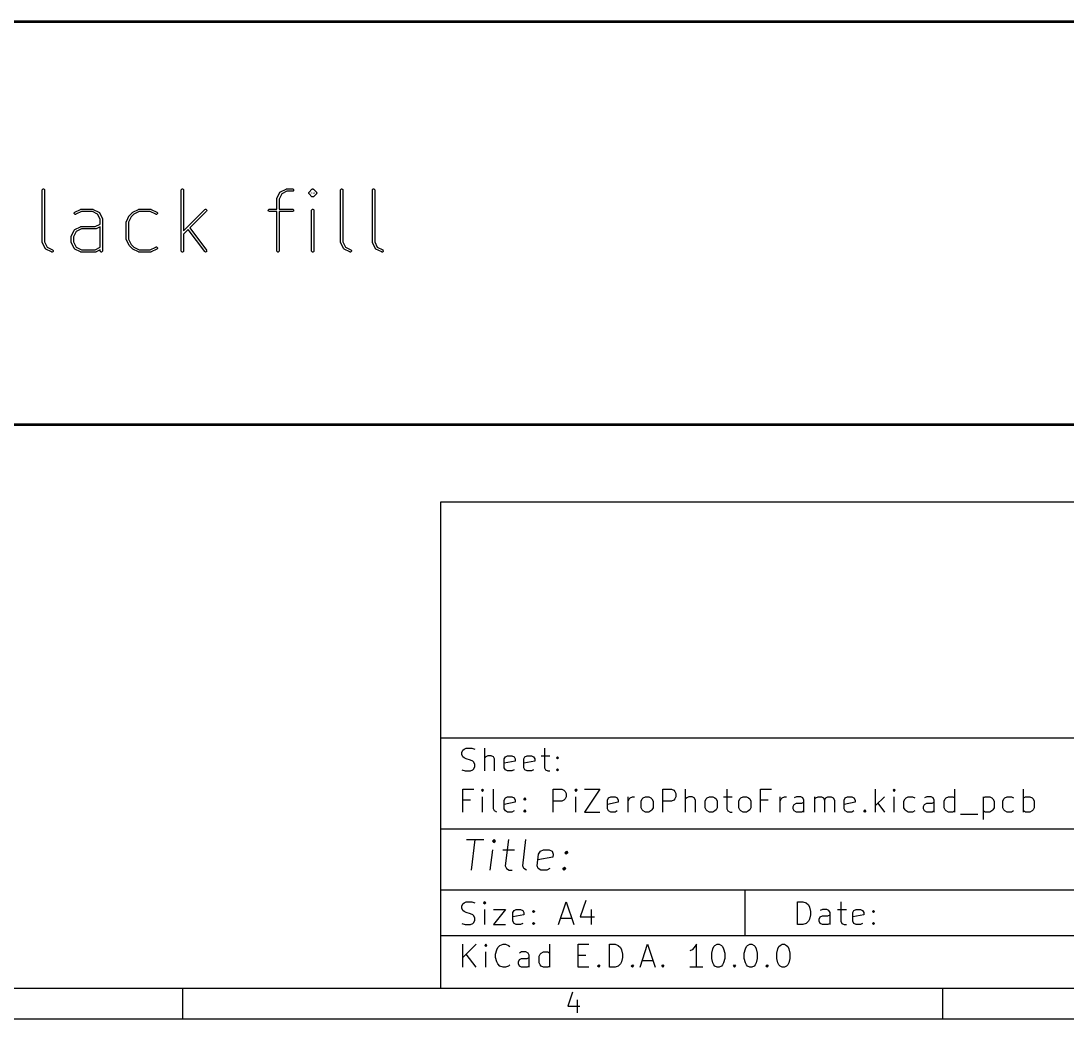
# Model space of a CAD drawing. Header units: inches. Extents: x 0.4 to 11.3, y -7.9 to -0.4.
# Drawn here: x 5.881 to 8.59, y -7.874 to -5.291 of the extents above; entities that cross this region are included whole.
import ezdxf

# ---------------------------------------------------------------- set-up
doc = ezdxf.new("R2010")
doc.units = ezdxf.units.IN
doc.header["$MEASUREMENT"] = 0
doc.layers.add('User.Drawings', color=9, linetype='CONTINUOUS', true_color=0xc2c2c2)

msp = doc.modelspace()

# ---------------------------------------------------------------- linework, layer by layer
at = {"layer": 'BLACK', "linetype": 'CONTINUOUS'}
for p, q in [((6.9686, -6.5357), (11.2206, -6.5357)), ((6.9686, -7.7956), (6.9686, -6.5357)), ((6.9686, -7.146), (11.2206, -7.146)), ((7.0231, -7.1842), (7.0259, -7.1786)), ((7.0259, -7.1786), (7.0287, -7.1758)), ((7.0287, -7.1758), (7.0343, -7.173)), ((7.0343, -7.173), (7.0484, -7.173)), ((7.0484, -7.173), (7.0568, -7.1758)), ((7.0821, -7.232), (7.0821, -7.173)), ((7.2368, -7.173), (7.2368, -7.2236)), ((7.0231, -7.1898), (7.0231, -7.1842)), ((7.0259, -7.1955), (7.0231, -7.1898)), ((7.0287, -7.1983), (7.0259, -7.1955)), ((7.0343, -7.2011), (7.0287, -7.1983)), ((7.0456, -7.2039), (7.0343, -7.2011)), ((7.0512, -7.2067), (7.0456, -7.2039)), ((7.085, -7.1955), (7.0821, -7.1983)), ((7.0906, -7.1927), (7.085, -7.1955)), ((7.099, -7.1927), (7.0906, -7.1927)), ((7.1046, -7.1955), (7.099, -7.1927)), ((7.1075, -7.2011), (7.1046, -7.1955)), ((7.1075, -7.232), (7.1075, -7.2011)), ((7.1328, -7.2011), (7.1356, -7.1955)), ((7.1328, -7.2236), (7.1328, -7.2011)), ((7.1356, -7.1955), (7.1412, -7.1927)), ((7.1412, -7.1927), (7.1525, -7.1927)), ((7.1525, -7.1927), (7.1581, -7.1955)), ((7.1581, -7.1955), (7.1609, -7.2011)), ((7.1609, -7.2011), (7.1609, -7.2067)), ((7.1834, -7.2011), (7.1862, -7.1955)), ((7.1834, -7.2236), (7.1834, -7.2011)), ((7.1862, -7.1955), (7.1918, -7.1927)), ((7.1918, -7.1927), (7.2031, -7.1927)), ((7.2031, -7.1927), (7.2087, -7.1955)), ((7.2087, -7.1955), (7.2115, -7.2011)), ((7.2115, -7.2011), (7.2115, -7.2067)), ((7.2284, -7.1927), (7.2509, -7.1927)), ((7.2678, -7.1983), (7.2706, -7.1955)), ((7.2706, -7.2011), (7.2678, -7.1983)), ((7.2706, -7.1955), (7.2734, -7.1983)), ((7.2706, -7.1955), (7.2706, -7.2011)), ((7.2734, -7.1983), (7.2706, -7.2011)), ((7.0231, -7.2292), (7.0315, -7.232)), ((7.0315, -7.232), (7.0456, -7.232)), ((7.0456, -7.232), (7.0512, -7.2292)), ((7.054, -7.2095), (7.0512, -7.2067)), ((7.0512, -7.2292), (7.054, -7.2264)), ((7.0568, -7.2151), (7.054, -7.2095)), ((7.054, -7.2264), (7.0568, -7.2208)), ((7.0568, -7.2208), (7.0568, -7.2151)), ((7.1609, -7.2067), (7.1328, -7.2123)), ((7.1356, -7.2292), (7.1328, -7.2236)), ((7.1412, -7.232), (7.1356, -7.2292)), ((7.1525, -7.232), (7.1412, -7.232)), ((7.1581, -7.2292), (7.1525, -7.232)), ((7.2115, -7.2067), (7.1834, -7.2123)), ((7.1862, -7.2292), (7.1834, -7.2236)), ((7.1918, -7.232), (7.1862, -7.2292)), ((7.2031, -7.232), (7.1918, -7.232)), ((7.2087, -7.2292), (7.2031, -7.232)), ((7.2368, -7.2236), (7.2396, -7.2292)), ((7.2396, -7.2292), (7.2453, -7.232)), ((7.2453, -7.232), (7.2509, -7.232)), ((7.2678, -7.2292), (7.2706, -7.2264)), ((7.2706, -7.232), (7.2678, -7.2292)), ((7.2706, -7.2264), (7.2734, -7.2292)), ((7.2706, -7.2264), (7.2706, -7.232)), ((7.2734, -7.2292), (7.2706, -7.232)), ((7.0259, -7.3383), (7.0259, -7.2793)), ((7.0259, -7.2793), (7.054, -7.2793)), ((7.0765, -7.2793), (7.0737, -7.2821)), ((7.0737, -7.2821), (7.0765, -7.2849)), ((7.0793, -7.2821), (7.0765, -7.2793)), ((7.0765, -7.2793), (7.0765, -7.2849)), ((7.0765, -7.2849), (7.0793, -7.2821)), ((7.1046, -7.3299), (7.1046, -7.2793)), ((7.2593, -7.3383), (7.2593, -7.2793)), ((7.2593, -7.2793), (7.2818, -7.2793)), ((7.2818, -7.2793), (7.2874, -7.2821)), ((7.2874, -7.2821), (7.2902, -7.2849)), ((7.2902, -7.2849), (7.2931, -7.2905)), ((7.3184, -7.2793), (7.3156, -7.2821)), ((7.3156, -7.2821), (7.3184, -7.2849)), ((7.3212, -7.2821), (7.3184, -7.2793)), ((7.3184, -7.2793), (7.3184, -7.2849)), ((7.3184, -7.2849), (7.3212, -7.2821)), ((7.3409, -7.2793), (7.3802, -7.2793)), ((7.3802, -7.2793), (7.3409, -7.3383)), ((7.5433, -7.3383), (7.5433, -7.2793)), ((7.5433, -7.2793), (7.5658, -7.2793)), ((7.5658, -7.2793), (7.5715, -7.2821)), ((7.5715, -7.2821), (7.5743, -7.2849)), ((7.5743, -7.2849), (7.5771, -7.2905)), ((7.6024, -7.3383), (7.6024, -7.2793)), ((7.7093, -7.2793), (7.7093, -7.3299)), ((7.7964, -7.3383), (7.7964, -7.2793)), ((7.7964, -7.2793), (7.8246, -7.2793)), ((8.0945, -7.3383), (8.0945, -7.2793)), ((8.1423, -7.2793), (8.1395, -7.2821)), ((8.1395, -7.2821), (8.1423, -7.2849)), ((8.1451, -7.2821), (8.1423, -7.2793)), ((8.1423, -7.2793), (8.1423, -7.2849)), ((8.1423, -7.2849), (8.1451, -7.2821)), ((8.2998, -7.3383), (8.2998, -7.2793)), ((8.477, -7.3383), (8.477, -7.2793)), ((7.0456, -7.3074), (7.0259, -7.3074)), ((7.0765, -7.3383), (7.0765, -7.2989)), ((7.1328, -7.3074), (7.1356, -7.3018)), ((7.1328, -7.3299), (7.1328, -7.3074)), ((7.1609, -7.313), (7.1328, -7.3186)), ((7.1356, -7.3018), (7.1412, -7.2989)), ((7.1412, -7.2989), (7.1525, -7.2989)), ((7.1525, -7.2989), (7.1581, -7.3018)), ((7.1581, -7.3018), (7.1609, -7.3074)), ((7.1609, -7.3074), (7.1609, -7.313)), ((7.1834, -7.3046), (7.1862, -7.3018)), ((7.1862, -7.3074), (7.1834, -7.3046)), ((7.1862, -7.3018), (7.189, -7.3046)), ((7.1862, -7.3018), (7.1862, -7.3074)), ((7.189, -7.3046), (7.1862, -7.3074)), ((7.2818, -7.3102), (7.2593, -7.3102)), ((7.2874, -7.3074), (7.2818, -7.3102)), ((7.2902, -7.3046), (7.2874, -7.3074)), ((7.2931, -7.2989), (7.2902, -7.3046)), ((7.2931, -7.2905), (7.2931, -7.2989)), ((7.3184, -7.3383), (7.3184, -7.2989)), ((7.3999, -7.3074), (7.4027, -7.3018)), ((7.3999, -7.3299), (7.3999, -7.3074)), ((7.428, -7.313), (7.3999, -7.3186)), ((7.4027, -7.3018), (7.4084, -7.2989)), ((7.4084, -7.2989), (7.4196, -7.2989)), ((7.4196, -7.2989), (7.4252, -7.3018)), ((7.4252, -7.3018), (7.428, -7.3074)), ((7.428, -7.3074), (7.428, -7.313)), ((7.4534, -7.3383), (7.4534, -7.2989)), ((7.4534, -7.3102), (7.4562, -7.3046)), ((7.4562, -7.3046), (7.459, -7.3018)), ((7.459, -7.3018), (7.4646, -7.2989)), ((7.4646, -7.2989), (7.4702, -7.2989)), ((7.4871, -7.3102), (7.4899, -7.3046)), ((7.4871, -7.3271), (7.4871, -7.3102)), ((7.4899, -7.3046), (7.4927, -7.3018)), ((7.4927, -7.3018), (7.4983, -7.2989)), ((7.4983, -7.2989), (7.5068, -7.2989)), ((7.5068, -7.2989), (7.5124, -7.3018)), ((7.5124, -7.3018), (7.5152, -7.3046)), ((7.5152, -7.3046), (7.518, -7.3102)), ((7.518, -7.3102), (7.518, -7.3271)), ((7.5658, -7.3102), (7.5433, -7.3102)), ((7.5715, -7.3074), (7.5658, -7.3102)), ((7.5743, -7.3046), (7.5715, -7.3074)), ((7.5771, -7.2989), (7.5743, -7.3046)), ((7.5771, -7.2905), (7.5771, -7.2989)), ((7.6052, -7.3018), (7.6024, -7.3046)), ((7.6108, -7.2989), (7.6052, -7.3018)), ((7.6193, -7.2989), (7.6108, -7.2989)), ((7.6249, -7.3018), (7.6193, -7.2989)), ((7.6277, -7.3074), (7.6249, -7.3018)), ((7.6277, -7.3383), (7.6277, -7.3074)), ((7.653, -7.3102), (7.6558, -7.3046)), ((7.653, -7.3271), (7.653, -7.3102)), ((7.6558, -7.3046), (7.6586, -7.3018)), ((7.6586, -7.3018), (7.6643, -7.2989)), ((7.6643, -7.2989), (7.6727, -7.2989)), ((7.6727, -7.2989), (7.6783, -7.3018)), ((7.6783, -7.3018), (7.6811, -7.3046)), ((7.6811, -7.3046), (7.6839, -7.3102)), ((7.6839, -7.3102), (7.6839, -7.3271)), ((7.7008, -7.2989), (7.7233, -7.2989)), ((7.7402, -7.3102), (7.743, -7.3046)), ((7.7402, -7.3271), (7.7402, -7.3102)), ((7.743, -7.3046), (7.7458, -7.3018)), ((7.7458, -7.3018), (7.7514, -7.2989)), ((7.7514, -7.2989), (7.7599, -7.2989)), ((7.7599, -7.2989), (7.7655, -7.3018)), ((7.7655, -7.3018), (7.7683, -7.3046)), ((7.7683, -7.3046), (7.7711, -7.3102)), ((7.7711, -7.3102), (7.7711, -7.3271)), ((7.8161, -7.3074), (7.7964, -7.3074)), ((7.8471, -7.3383), (7.8471, -7.2989)), ((7.8471, -7.3102), (7.8499, -7.3046)), ((7.8499, -7.3046), (7.8527, -7.3018)), ((7.8527, -7.3018), (7.8583, -7.2989)), ((7.8583, -7.2989), (7.8639, -7.2989)), ((7.8892, -7.2989), (7.8836, -7.3018)), ((7.9005, -7.2989), (7.8892, -7.2989)), ((7.9061, -7.3018), (7.9005, -7.2989)), ((7.9033, -7.3158), (7.9089, -7.313)), ((7.9089, -7.3074), (7.9061, -7.3018)), ((7.9089, -7.3383), (7.9089, -7.3074)), ((7.937, -7.3383), (7.937, -7.2989)), ((7.937, -7.3046), (7.9399, -7.3018)), ((7.9399, -7.3018), (7.9455, -7.2989)), ((7.9455, -7.2989), (7.9539, -7.2989)), ((7.9539, -7.2989), (7.9595, -7.3018)), ((7.9595, -7.3018), (7.9624, -7.3074)), ((7.9624, -7.3074), (7.9652, -7.3018)), ((7.9624, -7.3074), (7.9624, -7.3383)), ((7.9652, -7.3018), (7.9708, -7.2989)), ((7.9708, -7.2989), (7.9792, -7.2989)), ((7.9792, -7.2989), (7.9848, -7.3018)), ((7.9848, -7.3018), (7.9877, -7.3074)), ((7.9877, -7.3074), (7.9877, -7.3383)), ((8.013, -7.3074), (8.0158, -7.3018)), ((8.013, -7.3299), (8.013, -7.3074)), ((8.0411, -7.313), (8.013, -7.3186)), ((8.0158, -7.3018), (8.0214, -7.2989)), ((8.0214, -7.2989), (8.0327, -7.2989)), ((8.0327, -7.2989), (8.0383, -7.3018)), ((8.0383, -7.3018), (8.0411, -7.3074)), ((8.0411, -7.3074), (8.0411, -7.313)), ((8.117, -7.2989), (8.0945, -7.3214)), ((8.1423, -7.3383), (8.1423, -7.2989)), ((8.1676, -7.3102), (8.1705, -7.3046)), ((8.1676, -7.3271), (8.1676, -7.3102)), ((8.1705, -7.3046), (8.1733, -7.3018)), ((8.1733, -7.3018), (8.1789, -7.2989)), ((8.1789, -7.2989), (8.1901, -7.2989)), ((8.1901, -7.2989), (8.1958, -7.3018)), ((8.2267, -7.2989), (8.2211, -7.3018)), ((8.2379, -7.2989), (8.2267, -7.2989)), ((8.2436, -7.3018), (8.2379, -7.2989)), ((8.2408, -7.3158), (8.2464, -7.313)), ((8.2464, -7.3074), (8.2436, -7.3018)), ((8.2464, -7.3383), (8.2464, -7.3074)), ((8.2717, -7.3102), (8.2745, -7.3046)), ((8.2717, -7.3271), (8.2717, -7.3102)), ((8.2745, -7.3046), (8.2773, -7.3018)), ((8.2773, -7.3018), (8.2829, -7.2989)), ((8.2829, -7.2989), (8.2942, -7.2989)), ((8.2942, -7.2989), (8.2998, -7.3018)), ((8.3729, -7.2989), (8.3729, -7.358)), ((8.3729, -7.3018), (8.3785, -7.2989)), ((8.3785, -7.2989), (8.3898, -7.2989)), ((8.3898, -7.2989), (8.3954, -7.3018)), ((8.3954, -7.3018), (8.3982, -7.3046)), ((8.3982, -7.3046), (8.401, -7.3102)), ((8.401, -7.3102), (8.401, -7.3271)), ((8.4235, -7.3102), (8.4264, -7.3046)), ((8.4235, -7.3271), (8.4235, -7.3102)), ((8.4264, -7.3046), (8.4292, -7.3018)), ((8.4292, -7.3018), (8.4348, -7.2989)), ((8.4348, -7.2989), (8.446, -7.2989)), ((8.446, -7.2989), (8.4517, -7.3018)), ((8.477, -7.3018), (8.4826, -7.2989)), ((8.4826, -7.2989), (8.4938, -7.2989)), ((8.4938, -7.2989), (8.4995, -7.3018)), ((8.4995, -7.3018), (8.5023, -7.3046)), ((8.5023, -7.3046), (8.5051, -7.3102)), ((8.5051, -7.3102), (8.5051, -7.3271)), ((7.1075, -7.3355), (7.1046, -7.3299)), ((7.1131, -7.3383), (7.1075, -7.3355)), ((7.1356, -7.3355), (7.1328, -7.3299)), ((7.1412, -7.3383), (7.1356, -7.3355)), ((7.1525, -7.3383), (7.1412, -7.3383)), ((7.1581, -7.3355), (7.1525, -7.3383)), ((7.1834, -7.3355), (7.1862, -7.3327)), ((7.1862, -7.3383), (7.1834, -7.3355)), ((7.1862, -7.3327), (7.189, -7.3355)), ((7.1862, -7.3327), (7.1862, -7.3383)), ((7.189, -7.3355), (7.1862, -7.3383)), ((7.3409, -7.3383), (7.3802, -7.3383)), ((7.4027, -7.3355), (7.3999, -7.3299)), ((7.4084, -7.3383), (7.4027, -7.3355)), ((7.4196, -7.3383), (7.4084, -7.3383)), ((7.4252, -7.3355), (7.4196, -7.3383)), ((7.4899, -7.3327), (7.4871, -7.3271)), ((7.4927, -7.3355), (7.4899, -7.3327)), ((7.4983, -7.3383), (7.4927, -7.3355)), ((7.5068, -7.3383), (7.4983, -7.3383)), ((7.5124, -7.3355), (7.5068, -7.3383)), ((7.5152, -7.3327), (7.5124, -7.3355)), ((7.518, -7.3271), (7.5152, -7.3327)), ((7.6558, -7.3327), (7.653, -7.3271)), ((7.6586, -7.3355), (7.6558, -7.3327)), ((7.6643, -7.3383), (7.6586, -7.3355)), ((7.6727, -7.3383), (7.6643, -7.3383)), ((7.6783, -7.3355), (7.6727, -7.3383)), ((7.6811, -7.3327), (7.6783, -7.3355)), ((7.6839, -7.3271), (7.6811, -7.3327)), ((7.7093, -7.3299), (7.7121, -7.3355)), ((7.7121, -7.3355), (7.7177, -7.3383)), ((7.7177, -7.3383), (7.7233, -7.3383)), ((7.743, -7.3327), (7.7402, -7.3271)), ((7.7458, -7.3355), (7.743, -7.3327)), ((7.7514, -7.3383), (7.7458, -7.3355)), ((7.7599, -7.3383), (7.7514, -7.3383)), ((7.7655, -7.3355), (7.7599, -7.3383)), ((7.7683, -7.3327), (7.7655, -7.3355)), ((7.7711, -7.3271), (7.7683, -7.3327)), ((7.8808, -7.3243), (7.8836, -7.3186)), ((7.8808, -7.3299), (7.8808, -7.3243)), ((7.8836, -7.3355), (7.8808, -7.3299)), ((7.8836, -7.3186), (7.8892, -7.3158)), ((7.8892, -7.3383), (7.8836, -7.3355)), ((7.8892, -7.3158), (7.9033, -7.3158)), ((7.9033, -7.3383), (7.8892, -7.3383)), ((7.9089, -7.3355), (7.9033, -7.3383)), ((8.0158, -7.3355), (8.013, -7.3299)), ((8.0214, -7.3383), (8.0158, -7.3355)), ((8.0327, -7.3383), (8.0214, -7.3383)), ((8.0383, -7.3355), (8.0327, -7.3383)), ((8.0636, -7.3355), (8.0664, -7.3327)), ((8.0664, -7.3383), (8.0636, -7.3355)), ((8.0664, -7.3327), (8.0692, -7.3355)), ((8.0664, -7.3327), (8.0664, -7.3383)), ((8.0692, -7.3355), (8.0664, -7.3383)), ((8.1001, -7.3158), (8.117, -7.3383)), ((8.1705, -7.3327), (8.1676, -7.3271)), ((8.1733, -7.3355), (8.1705, -7.3327)), ((8.1789, -7.3383), (8.1733, -7.3355)), ((8.1901, -7.3383), (8.1789, -7.3383)), ((8.1958, -7.3355), (8.1901, -7.3383)), ((8.2183, -7.3243), (8.2211, -7.3186)), ((8.2183, -7.3299), (8.2183, -7.3243)), ((8.2211, -7.3355), (8.2183, -7.3299)), ((8.2211, -7.3186), (8.2267, -7.3158)), ((8.2267, -7.3383), (8.2211, -7.3355)), ((8.2267, -7.3158), (8.2408, -7.3158)), ((8.2408, -7.3383), (8.2267, -7.3383)), ((8.2464, -7.3355), (8.2408, -7.3383)), ((8.2745, -7.3327), (8.2717, -7.3271)), ((8.2773, -7.3355), (8.2745, -7.3327)), ((8.2829, -7.3383), (8.2773, -7.3355)), ((8.2942, -7.3383), (8.2829, -7.3383)), ((8.2998, -7.3355), (8.2942, -7.3383)), ((8.3785, -7.3383), (8.3729, -7.3355)), ((8.3898, -7.3383), (8.3785, -7.3383)), ((8.3954, -7.3355), (8.3898, -7.3383)), ((8.3982, -7.3327), (8.3954, -7.3355)), ((8.401, -7.3271), (8.3982, -7.3327)), ((8.4264, -7.3327), (8.4235, -7.3271)), ((8.4292, -7.3355), (8.4264, -7.3327)), ((8.4348, -7.3383), (8.4292, -7.3355)), ((8.446, -7.3383), (8.4348, -7.3383)), ((8.4517, -7.3355), (8.446, -7.3383)), ((8.4826, -7.3383), (8.477, -7.3355)), ((8.4938, -7.3383), (8.4826, -7.3383)), ((8.4995, -7.3355), (8.4938, -7.3383)), ((8.5023, -7.3327), (8.4995, -7.3355)), ((8.5051, -7.3271), (8.5023, -7.3327)), ((8.3139, -7.3439), (8.3589, -7.3439)), ((6.9686, -7.3822), (11.2206, -7.3822)), ((7.0352, -7.4099), (7.0802, -7.4099)), ((7.0478, -7.4886), (7.0577, -7.4099)), ((7.1064, -7.4099), (7.1022, -7.4137)), ((7.1022, -7.4137), (7.1055, -7.4174)), ((7.1064, -7.4099), (7.1055, -7.4174)), ((7.1055, -7.4174), (7.1097, -7.4137)), ((7.1097, -7.4137), (7.1064, -7.4099)), ((7.1439, -7.4099), (7.1355, -7.4774)), ((7.1805, -7.4774), (7.1889, -7.4099)), ((7.0966, -7.4886), (7.1032, -7.4362)), ((7.1294, -7.4362), (7.1594, -7.4362)), ((7.218, -7.4774), (7.2217, -7.4474)), ((7.2217, -7.4474), (7.2264, -7.4399)), ((7.2264, -7.4399), (7.2344, -7.4362)), ((7.2344, -7.4362), (7.2494, -7.4362)), ((7.2494, -7.4362), (7.2564, -7.4399)), ((7.2564, -7.4399), (7.2592, -7.4474)), ((7.2592, -7.4474), (7.2583, -7.4549)), ((7.2897, -7.4437), (7.2939, -7.4399)), ((7.293, -7.4474), (7.2897, -7.4437)), ((7.2939, -7.4399), (7.293, -7.4474)), ((7.2972, -7.4437), (7.293, -7.4474)), ((7.2939, -7.4399), (7.2972, -7.4437)), ((7.2583, -7.4549), (7.2199, -7.4624)), ((7.1355, -7.4774), (7.1383, -7.4849)), ((7.1383, -7.4849), (7.1453, -7.4886)), ((7.1453, -7.4886), (7.1528, -7.4886)), ((7.1833, -7.4849), (7.1805, -7.4774)), ((7.1903, -7.4886), (7.1833, -7.4849)), ((7.2208, -7.4849), (7.218, -7.4774)), ((7.2278, -7.4886), (7.2208, -7.4849)), ((7.2428, -7.4886), (7.2278, -7.4886)), ((7.2508, -7.4849), (7.2428, -7.4886)), ((7.2845, -7.4849), (7.2888, -7.4811)), ((7.2878, -7.4886), (7.2845, -7.4849)), ((7.2888, -7.4811), (7.2878, -7.4886)), ((7.292, -7.4849), (7.2878, -7.4886)), ((7.2888, -7.4811), (7.292, -7.4849)), ((6.9686, -7.5397), (11.2206, -7.5397)), ((7.756, -7.5397), (7.756, -7.6578)), ((7.0231, -7.5819), (7.0259, -7.5762)), ((7.0231, -7.5875), (7.0231, -7.5819)), ((7.0259, -7.5762), (7.0287, -7.5734)), ((7.0287, -7.5734), (7.0343, -7.5706)), ((7.0343, -7.5706), (7.0484, -7.5706)), ((7.0484, -7.5706), (7.0568, -7.5734)), ((7.0821, -7.5706), (7.0793, -7.5734)), ((7.0793, -7.5734), (7.0821, -7.5762)), ((7.085, -7.5734), (7.0821, -7.5706)), ((7.0821, -7.5706), (7.0821, -7.5762)), ((7.0821, -7.5762), (7.085, -7.5734)), ((7.2734, -7.6297), (7.2931, -7.5706)), ((7.2931, -7.5706), (7.3127, -7.6297)), ((7.3437, -7.5678), (7.3296, -7.61)), ((7.892, -7.6297), (7.892, -7.5706)), ((7.892, -7.5706), (7.9061, -7.5706)), ((7.9061, -7.5706), (7.9145, -7.5734)), ((7.9145, -7.5734), (7.9202, -7.579)), ((7.9202, -7.579), (7.923, -7.5847)), ((7.923, -7.5847), (7.9258, -7.5959)), ((8.0045, -7.5706), (8.0045, -7.6212)), ((7.0259, -7.5931), (7.0231, -7.5875)), ((7.0287, -7.5959), (7.0259, -7.5931)), ((7.0343, -7.5987), (7.0287, -7.5959)), ((7.0456, -7.6015), (7.0343, -7.5987)), ((7.0512, -7.6043), (7.0456, -7.6015)), ((7.054, -7.6072), (7.0512, -7.6043)), ((7.0568, -7.6128), (7.054, -7.6072)), ((7.0821, -7.6297), (7.0821, -7.5903)), ((7.1046, -7.5903), (7.1356, -7.5903)), ((7.1356, -7.5903), (7.1046, -7.6297)), ((7.1553, -7.5987), (7.1581, -7.5931)), ((7.1553, -7.6212), (7.1553, -7.5987)), ((7.1834, -7.6043), (7.1553, -7.61)), ((7.1581, -7.5931), (7.1637, -7.5903)), ((7.1637, -7.5903), (7.175, -7.5903)), ((7.175, -7.5903), (7.1806, -7.5931)), ((7.1806, -7.5931), (7.1834, -7.5987)), ((7.1834, -7.5987), (7.1834, -7.6043)), ((7.2059, -7.5959), (7.2087, -7.5931)), ((7.2087, -7.5987), (7.2059, -7.5959)), ((7.2087, -7.5931), (7.2115, -7.5959)), ((7.2087, -7.5931), (7.2087, -7.5987)), ((7.2115, -7.5959), (7.2087, -7.5987)), ((7.3296, -7.61), (7.3662, -7.61)), ((7.3577, -7.5903), (7.3577, -7.6297)), ((7.9258, -7.6043), (7.923, -7.6156)), ((7.9258, -7.5959), (7.9258, -7.6043)), ((7.9483, -7.6156), (7.9511, -7.61)), ((7.9567, -7.5903), (7.9511, -7.5931)), ((7.9511, -7.61), (7.9567, -7.6072)), ((7.968, -7.5903), (7.9567, -7.5903)), ((7.9567, -7.6072), (7.9708, -7.6072)), ((7.9736, -7.5931), (7.968, -7.5903)), ((7.9708, -7.6072), (7.9764, -7.6043)), ((7.9764, -7.5987), (7.9736, -7.5931)), ((7.9764, -7.6297), (7.9764, -7.5987)), ((7.9961, -7.5903), (8.0186, -7.5903)), ((8.0355, -7.5987), (8.0383, -7.5931)), ((8.0355, -7.6212), (8.0355, -7.5987)), ((8.0636, -7.6043), (8.0355, -7.61)), ((8.0383, -7.5931), (8.0439, -7.5903)), ((8.0439, -7.5903), (8.0552, -7.5903)), ((8.0552, -7.5903), (8.0608, -7.5931)), ((8.0608, -7.5931), (8.0636, -7.5987)), ((8.0636, -7.5987), (8.0636, -7.6043)), ((8.0861, -7.5959), (8.0889, -7.5931)), ((8.0889, -7.5987), (8.0861, -7.5959)), ((8.0889, -7.5931), (8.0917, -7.5959)), ((8.0889, -7.5931), (8.0889, -7.5987)), ((8.0917, -7.5959), (8.0889, -7.5987)), ((7.0231, -7.6268), (7.0315, -7.6297)), ((7.0315, -7.6297), (7.0456, -7.6297)), ((7.0456, -7.6297), (7.0512, -7.6268)), ((7.0512, -7.6268), (7.054, -7.624)), ((7.054, -7.624), (7.0568, -7.6184)), ((7.0568, -7.6184), (7.0568, -7.6128)), ((7.1046, -7.6297), (7.1356, -7.6297)), ((7.1581, -7.6268), (7.1553, -7.6212)), ((7.1637, -7.6297), (7.1581, -7.6268)), ((7.175, -7.6297), (7.1637, -7.6297)), ((7.1806, -7.6268), (7.175, -7.6297)), ((7.2059, -7.6268), (7.2087, -7.624)), ((7.2087, -7.6297), (7.2059, -7.6268)), ((7.2087, -7.624), (7.2115, -7.6268)), ((7.2087, -7.624), (7.2087, -7.6297)), ((7.2115, -7.6268), (7.2087, -7.6297)), ((7.279, -7.6128), (7.3071, -7.6128)), ((7.9061, -7.6297), (7.892, -7.6297)), ((7.9145, -7.6268), (7.9061, -7.6297)), ((7.9202, -7.6212), (7.9145, -7.6268)), ((7.923, -7.6156), (7.9202, -7.6212)), ((7.9483, -7.6212), (7.9483, -7.6156)), ((7.9511, -7.6268), (7.9483, -7.6212)), ((7.9567, -7.6297), (7.9511, -7.6268)), ((7.9708, -7.6297), (7.9567, -7.6297)), ((7.9764, -7.6268), (7.9708, -7.6297)), ((8.0045, -7.6212), (8.0073, -7.6268)), ((8.0073, -7.6268), (8.013, -7.6297)), ((8.013, -7.6297), (8.0186, -7.6297)), ((8.0383, -7.6268), (8.0355, -7.6212)), ((8.0439, -7.6297), (8.0383, -7.6268)), ((8.0552, -7.6297), (8.0439, -7.6297)), ((8.0608, -7.6268), (8.0552, -7.6297)), ((8.0861, -7.6268), (8.0889, -7.624)), ((8.0889, -7.6297), (8.0861, -7.6268)), ((8.0889, -7.624), (8.0917, -7.6268)), ((8.0889, -7.624), (8.0889, -7.6297)), ((8.0917, -7.6268), (8.0889, -7.6297)), ((6.9686, -7.6578), (11.2206, -7.6578)), ((7.0259, -7.7399), (7.0259, -7.6808)), ((7.0597, -7.6808), (7.0259, -7.7146)), ((7.085, -7.6808), (7.0821, -7.6837)), ((7.0821, -7.6837), (7.085, -7.6865)), ((7.0878, -7.6837), (7.085, -7.6808)), ((7.085, -7.6808), (7.085, -7.6865)), ((7.085, -7.6865), (7.0878, -7.6837)), ((7.1131, -7.6949), (7.1159, -7.6893)), ((7.1159, -7.6893), (7.1215, -7.6837)), ((7.1215, -7.6837), (7.13, -7.6808)), ((7.13, -7.6808), (7.1356, -7.6808)), ((7.1356, -7.6808), (7.144, -7.6837)), ((7.144, -7.6837), (7.1468, -7.6865)), ((7.2509, -7.7399), (7.2509, -7.6808)), ((7.324, -7.7399), (7.324, -7.6808)), ((7.324, -7.6808), (7.3521, -7.6808)), ((7.4055, -7.7399), (7.4055, -7.6808)), ((7.4055, -7.6808), (7.4196, -7.6808)), ((7.4196, -7.6808), (7.428, -7.6837)), ((7.428, -7.6837), (7.4337, -7.6893)), ((7.4337, -7.6893), (7.4365, -7.6949)), ((7.4843, -7.7399), (7.504, -7.6808)), ((7.504, -7.6808), (7.5237, -7.7399)), ((7.6249, -7.6893), (7.6193, -7.6949)), ((7.6305, -7.6808), (7.6249, -7.6893)), ((7.6305, -7.7399), (7.6305, -7.6808)), ((7.6699, -7.7033), (7.6727, -7.6921)), ((7.6727, -7.6921), (7.6755, -7.6865)), ((7.6755, -7.6865), (7.6783, -7.6837)), ((7.6783, -7.6837), (7.6839, -7.6808)), ((7.6839, -7.6808), (7.6896, -7.6808)), ((7.6896, -7.6808), (7.6952, -7.6837)), ((7.6952, -7.6837), (7.698, -7.6865)), ((7.698, -7.6865), (7.7008, -7.6921)), ((7.7008, -7.6921), (7.7036, -7.7033)), ((7.7543, -7.7033), (7.7571, -7.6921)), ((7.7571, -7.6921), (7.7599, -7.6865)), ((7.7599, -7.6865), (7.7627, -7.6837)), ((7.7627, -7.6837), (7.7683, -7.6808)), ((7.7683, -7.6808), (7.7739, -7.6808)), ((7.7739, -7.6808), (7.7796, -7.6837)), ((7.7796, -7.6837), (7.7824, -7.6865)), ((7.7824, -7.6865), (7.7852, -7.6921)), ((7.7852, -7.6921), (7.788, -7.7033)), ((7.8386, -7.7033), (7.8414, -7.6921)), ((7.8414, -7.6921), (7.8442, -7.6865)), ((7.8442, -7.6865), (7.8471, -7.6837)), ((7.8471, -7.6837), (7.8527, -7.6808)), ((7.8527, -7.6808), (7.8583, -7.6808)), ((7.8583, -7.6808), (7.8639, -7.6837)), ((7.8639, -7.6837), (7.8667, -7.6865)), ((7.8667, -7.6865), (7.8696, -7.6921)), ((7.8696, -7.6921), (7.8724, -7.7033)), ((7.0597, -7.7399), (7.0343, -7.7061)), ((7.085, -7.7399), (7.085, -7.7005)), ((7.1103, -7.7061), (7.1131, -7.6949)), ((7.1103, -7.7146), (7.1103, -7.7061)), ((7.1131, -7.7258), (7.1103, -7.7146)), ((7.1693, -7.7258), (7.1721, -7.7202)), ((7.1778, -7.7005), (7.1721, -7.7033)), ((7.1721, -7.7202), (7.1778, -7.7174)), ((7.189, -7.7005), (7.1778, -7.7005)), ((7.1778, -7.7174), (7.1918, -7.7174)), ((7.1946, -7.7033), (7.189, -7.7005)), ((7.1918, -7.7174), (7.1974, -7.7146)), ((7.1974, -7.709), (7.1946, -7.7033)), ((7.1974, -7.7399), (7.1974, -7.709)), ((7.2228, -7.7118), (7.2256, -7.7061)), ((7.2228, -7.7286), (7.2228, -7.7118)), ((7.2256, -7.7061), (7.2284, -7.7033)), ((7.2284, -7.7033), (7.234, -7.7005)), ((7.234, -7.7005), (7.2453, -7.7005)), ((7.2453, -7.7005), (7.2509, -7.7033)), ((7.324, -7.709), (7.3437, -7.709)), ((7.4365, -7.6949), (7.4393, -7.7061)), ((7.4393, -7.7146), (7.4365, -7.7258)), ((7.4393, -7.7061), (7.4393, -7.7146)), ((7.6193, -7.6949), (7.6136, -7.6977)), ((7.6699, -7.7174), (7.6699, -7.7033)), ((7.6727, -7.7286), (7.6699, -7.7174)), ((7.7036, -7.7174), (7.7008, -7.7286)), ((7.7036, -7.7033), (7.7036, -7.7174)), ((7.7543, -7.7174), (7.7543, -7.7033)), ((7.7571, -7.7286), (7.7543, -7.7174)), ((7.788, -7.7174), (7.7852, -7.7286)), ((7.788, -7.7033), (7.788, -7.7174)), ((7.8386, -7.7174), (7.8386, -7.7033)), ((7.8414, -7.7286), (7.8386, -7.7174)), ((7.8724, -7.7174), (7.8696, -7.7286)), ((7.8724, -7.7033), (7.8724, -7.7174)), ((7.1159, -7.7315), (7.1131, -7.7258)), ((7.1215, -7.7371), (7.1159, -7.7315)), ((7.13, -7.7399), (7.1215, -7.7371)), ((7.1356, -7.7399), (7.13, -7.7399)), ((7.144, -7.7371), (7.1356, -7.7399)), ((7.1468, -7.7343), (7.144, -7.7371)), ((7.1693, -7.7315), (7.1693, -7.7258)), ((7.1721, -7.7371), (7.1693, -7.7315)), ((7.1778, -7.7399), (7.1721, -7.7371)), ((7.1918, -7.7399), (7.1778, -7.7399)), ((7.1974, -7.7371), (7.1918, -7.7399)), ((7.2256, -7.7343), (7.2228, -7.7286)), ((7.2284, -7.7371), (7.2256, -7.7343)), ((7.234, -7.7399), (7.2284, -7.7371)), ((7.2453, -7.7399), (7.234, -7.7399)), ((7.2509, -7.7371), (7.2453, -7.7399)), ((7.3521, -7.7399), (7.324, -7.7399)), ((7.3746, -7.7371), (7.3774, -7.7343)), ((7.3774, -7.7399), (7.3746, -7.7371)), ((7.3774, -7.7343), (7.3802, -7.7371)), ((7.3774, -7.7343), (7.3774, -7.7399)), ((7.3802, -7.7371), (7.3774, -7.7399)), ((7.4196, -7.7399), (7.4055, -7.7399)), ((7.428, -7.7371), (7.4196, -7.7399)), ((7.4337, -7.7315), (7.428, -7.7371)), ((7.4365, -7.7258), (7.4337, -7.7315)), ((7.4618, -7.7371), (7.4646, -7.7343)), ((7.4646, -7.7399), (7.4618, -7.7371)), ((7.4646, -7.7343), (7.4674, -7.7371)), ((7.4646, -7.7343), (7.4646, -7.7399)), ((7.4674, -7.7371), (7.4646, -7.7399)), ((7.4899, -7.723), (7.518, -7.723)), ((7.5405, -7.7371), (7.5433, -7.7343)), ((7.5433, -7.7399), (7.5405, -7.7371)), ((7.5433, -7.7343), (7.5462, -7.7371)), ((7.5433, -7.7343), (7.5433, -7.7399)), ((7.5462, -7.7371), (7.5433, -7.7399)), ((7.6474, -7.7399), (7.6136, -7.7399)), ((7.6755, -7.7343), (7.6727, -7.7286)), ((7.6783, -7.7371), (7.6755, -7.7343)), ((7.6839, -7.7399), (7.6783, -7.7371)), ((7.6896, -7.7399), (7.6839, -7.7399)), ((7.6952, -7.7371), (7.6896, -7.7399)), ((7.698, -7.7343), (7.6952, -7.7371)), ((7.7008, -7.7286), (7.698, -7.7343)), ((7.7261, -7.7371), (7.7289, -7.7343)), ((7.7289, -7.7399), (7.7261, -7.7371)), ((7.7289, -7.7343), (7.7318, -7.7371)), ((7.7289, -7.7343), (7.7289, -7.7399)), ((7.7318, -7.7371), (7.7289, -7.7399)), ((7.7599, -7.7343), (7.7571, -7.7286)), ((7.7627, -7.7371), (7.7599, -7.7343)), ((7.7683, -7.7399), (7.7627, -7.7371)), ((7.7739, -7.7399), (7.7683, -7.7399)), ((7.7796, -7.7371), (7.7739, -7.7399)), ((7.7824, -7.7343), (7.7796, -7.7371)), ((7.7852, -7.7286), (7.7824, -7.7343)), ((7.8105, -7.7371), (7.8133, -7.7343)), ((7.8133, -7.7399), (7.8105, -7.7371)), ((7.8133, -7.7343), (7.8161, -7.7371)), ((7.8133, -7.7343), (7.8133, -7.7399)), ((7.8161, -7.7371), (7.8133, -7.7399)), ((7.8442, -7.7343), (7.8414, -7.7286)), ((7.8471, -7.7371), (7.8442, -7.7343)), ((7.8527, -7.7399), (7.8471, -7.7371)), ((7.8583, -7.7399), (7.8527, -7.7399)), ((7.8639, -7.7371), (7.8583, -7.7399)), ((7.8667, -7.7343), (7.8639, -7.7371)), ((7.8696, -7.7286), (7.8667, -7.7343)), ((11.2206, -7.7956), (0.4724, -7.7956)), ((6.2992, -7.7956), (6.2992, -7.8743)), ((11.2206, -7.7956), (6.9686, -7.7956)), ((8.2677, -7.7956), (8.2677, -7.8743)), ((7.3093, -7.8047), (7.2971, -7.8412)), ((7.3215, -7.8242), (7.3215, -7.8583)), ((7.2971, -7.8412), (7.3288, -7.8412)), ((11.2993, -7.8743), (0.3937, -7.8743))]:
    msp.add_line(p, q, dxfattribs=at)
at = {"layer": 'User.Drawings', "linetype": 'CONTINUOUS'}
for p, q in [((2.9516, -5.2906), (10.8511, -5.2906)), ((10.8774, -5.2945), (2.9516, -5.2945)), ((5.9364, -5.7285), (5.9365, -5.7279)), ((5.9364, -5.8634), (5.9364, -5.7285)), ((5.9365, -5.7279), (5.9369, -5.7268)), ((5.9369, -5.7268), (5.9378, -5.726)), ((5.9378, -5.726), (5.9388, -5.7256)), ((5.9388, -5.7256), (5.94, -5.7256)), ((5.94, -5.7256), (5.941, -5.726)), ((5.941, -5.726), (5.9418, -5.7268)), ((5.9418, -5.7268), (5.9423, -5.7279)), ((5.9423, -5.7279), (5.9423, -5.7285)), ((5.9423, -5.7285), (5.9423, -5.8627)), ((6.2964, -5.7285), (6.2965, -5.7279)), ((6.2964, -5.8859), (6.2964, -5.7285)), ((6.2965, -5.7279), (6.2969, -5.7268)), ((6.2969, -5.7268), (6.2977, -5.726)), ((6.2977, -5.726), (6.2988, -5.7256)), ((6.2988, -5.7256), (6.2999, -5.7256)), ((6.2999, -5.7256), (6.301, -5.726)), ((6.301, -5.726), (6.3018, -5.7268)), ((6.3018, -5.7268), (6.3022, -5.7279)), ((6.3022, -5.7279), (6.3023, -5.7285)), ((6.3023, -5.7285), (6.3023, -5.8338)), ((6.5442, -5.7496), (6.5517, -5.7346)), ((6.5565, -5.7382), (6.5498, -5.7516)), ((6.5517, -5.7346), (6.5517, -5.7345)), ((6.5517, -5.7345), (6.5518, -5.7345)), ((6.5518, -5.7344), (6.552, -5.7341)), ((6.5518, -5.7345), (6.5518, -5.7344)), ((6.552, -5.7341), (6.5523, -5.7339)), ((6.5523, -5.7339), (6.5525, -5.7336)), ((6.5525, -5.7336), (6.5528, -5.7334)), ((6.5528, -5.7334), (6.5529, -5.7334)), ((6.5529, -5.7334), (6.553, -5.7333)), ((6.5529, -5.7334), (6.5529, -5.7334)), ((6.553, -5.7333), (6.568, -5.7258)), ((6.57, -5.7314), (6.5565, -5.7382)), ((6.568, -5.7258), (6.5685, -5.7256)), ((6.5685, -5.7256), (6.5686, -5.7256)), ((6.5686, -5.7256), (6.5687, -5.7256)), ((6.5687, -5.7256), (6.5693, -5.7255)), ((6.5693, -5.7255), (6.5843, -5.7255)), ((6.5843, -5.7314), (6.57, -5.7314)), ((6.5843, -5.7255), (6.5849, -5.7256)), ((6.5849, -5.7313), (6.5843, -5.7314)), ((6.5849, -5.7256), (6.586, -5.726)), ((6.586, -5.7309), (6.5849, -5.7313)), ((6.586, -5.726), (6.5868, -5.7268)), ((6.5868, -5.7301), (6.586, -5.7309)), ((6.5868, -5.7268), (6.5872, -5.7279)), ((6.5872, -5.729), (6.5868, -5.7301)), ((6.5872, -5.7279), (6.5872, -5.729)), ((6.6264, -5.7354), (6.6269, -5.7343)), ((6.6264, -5.7365), (6.6264, -5.7354)), ((6.6269, -5.7376), (6.6264, -5.7365)), ((6.6269, -5.7343), (6.6272, -5.7339)), ((6.6272, -5.738), (6.6269, -5.7376)), ((6.6272, -5.7339), (6.6347, -5.7264)), ((6.6347, -5.7455), (6.6272, -5.738)), ((6.6339, -5.7356), (6.6335, -5.736)), ((6.6335, -5.736), (6.6339, -5.7363)), ((6.6339, -5.7363), (6.6339, -5.7356)), ((6.6347, -5.7264), (6.6352, -5.726)), ((6.6352, -5.726), (6.6361, -5.7256)), ((6.6361, -5.7256), (6.6362, -5.7256)), ((6.6362, -5.7256), (6.6374, -5.7256)), ((6.6374, -5.7256), (6.6374, -5.7256)), ((6.6374, -5.7256), (6.6382, -5.7259)), ((6.6382, -5.7259), (6.6384, -5.726)), ((6.6384, -5.726), (6.6389, -5.7264)), ((6.6389, -5.7264), (6.6464, -5.7339)), ((6.6464, -5.738), (6.6389, -5.7455)), ((6.6401, -5.736), (6.6398, -5.7356)), ((6.6398, -5.7356), (6.6398, -5.7363)), ((6.6398, -5.7363), (6.6401, -5.736)), ((6.6464, -5.7339), (6.6468, -5.7343)), ((6.6468, -5.7376), (6.6464, -5.738)), ((6.6468, -5.7343), (6.6468, -5.7345)), ((6.6468, -5.7345), (6.6472, -5.7354)), ((6.6472, -5.7365), (6.6468, -5.7376)), ((6.6472, -5.7354), (6.6472, -5.7365)), ((6.7088, -5.7285), (6.7089, -5.7279)), ((6.7088, -5.8634), (6.7088, -5.7285)), ((6.7089, -5.7279), (6.7093, -5.7268)), ((6.7093, -5.7268), (6.7102, -5.726)), ((6.7102, -5.726), (6.7112, -5.7256)), ((6.7112, -5.7256), (6.7124, -5.7256)), ((6.7124, -5.7256), (6.7134, -5.726)), ((6.7134, -5.726), (6.7143, -5.7268)), ((6.7143, -5.7268), (6.7147, -5.7279)), ((6.7147, -5.7279), (6.7147, -5.7285)), ((6.7147, -5.7285), (6.7147, -5.8627)), ((6.7913, -5.7285), (6.7914, -5.7279)), ((6.7913, -5.8634), (6.7913, -5.7285)), ((6.7914, -5.7279), (6.7918, -5.7268)), ((6.7918, -5.7268), (6.7926, -5.726)), ((6.7926, -5.726), (6.7937, -5.7256)), ((6.7937, -5.7256), (6.7949, -5.7256)), ((6.7949, -5.7256), (6.7959, -5.726)), ((6.7959, -5.726), (6.7967, -5.7268)), ((6.7967, -5.7268), (6.7972, -5.7279)), ((6.7972, -5.7279), (6.7972, -5.7285)), ((6.7972, -5.7285), (6.7972, -5.8627)), ((6.5439, -5.7504), (6.544, -5.7503)), ((6.5439, -5.7509), (6.5439, -5.7504)), ((6.5439, -5.778), (6.5439, -5.7509)), ((6.544, -5.7502), (6.5442, -5.7496)), ((6.544, -5.7503), (6.544, -5.7502)), ((6.5498, -5.7516), (6.5498, -5.778)), ((6.6352, -5.7459), (6.6347, -5.7455)), ((6.6358, -5.7462), (6.6352, -5.7459)), ((6.6362, -5.7463), (6.6358, -5.7462)), ((6.6374, -5.7463), (6.6362, -5.7463)), ((6.6362, -5.7463), (6.6362, -5.7463)), ((6.6384, -5.7459), (6.6374, -5.7463)), ((6.6389, -5.7455), (6.6384, -5.7459)), ((6.6384, -5.7459), (6.6384, -5.7459)), ((6.019, -5.7881), (6.0193, -5.787)), ((6.019, -5.7892), (6.019, -5.7881)), ((6.0196, -5.7903), (6.019, -5.7892)), ((6.0193, -5.787), (6.0201, -5.7861)), ((6.0204, -5.791), (6.0196, -5.7903)), ((6.0201, -5.7861), (6.0206, -5.7858)), ((6.0215, -5.7914), (6.0204, -5.791)), ((6.0206, -5.7858), (6.0356, -5.7783)), ((6.0227, -5.7913), (6.0215, -5.7914)), ((6.0232, -5.7911), (6.0227, -5.7913)), ((6.0376, -5.7839), (6.0232, -5.7911)), ((6.0356, -5.7783), (6.0361, -5.7781)), ((6.0361, -5.7781), (6.0362, -5.7781)), ((6.0362, -5.7781), (6.0363, -5.778)), ((6.0363, -5.778), (6.0369, -5.778)), ((6.0369, -5.778), (6.0669, -5.778)), ((6.0662, -5.7839), (6.0376, -5.7839)), ((6.0797, -5.7906), (6.0662, -5.7839)), ((6.0669, -5.778), (6.0675, -5.778)), ((6.0675, -5.778), (6.0676, -5.7781)), ((6.0676, -5.7781), (6.0677, -5.7781)), ((6.0677, -5.7781), (6.0682, -5.7783)), ((6.0682, -5.7783), (6.0832, -5.7858)), ((6.0864, -5.8041), (6.0797, -5.7906)), ((6.0832, -5.7858), (6.0833, -5.7859)), ((6.0833, -5.7859), (6.0833, -5.7859)), ((6.0833, -5.7859), (6.0834, -5.7859)), ((6.0834, -5.7859), (6.0837, -5.7861)), ((6.0837, -5.7861), (6.0839, -5.7864)), ((6.0839, -5.7864), (6.0842, -5.7866)), ((6.0842, -5.7866), (6.0844, -5.7869)), ((6.0844, -5.7869), (6.0844, -5.787)), ((6.0844, -5.787), (6.0845, -5.787)), ((6.0845, -5.787), (6.0845, -5.7871)), ((6.0845, -5.7871), (6.092, -5.8021)), ((6.1542, -5.8096), (6.1617, -5.7946)), ((6.1617, -5.7946), (6.1619, -5.7944)), ((6.1619, -5.7943), (6.162, -5.7942)), ((6.1619, -5.7944), (6.1619, -5.7943)), ((6.162, -5.7942), (6.162, -5.7941)), ((6.162, -5.7941), (6.1621, -5.7941)), ((6.1621, -5.7941), (6.1623, -5.7939)), ((6.1623, -5.7939), (6.1698, -5.7864)), ((6.1736, -5.7909), (6.1668, -5.7977)), ((6.1698, -5.7864), (6.17, -5.7862)), ((6.17, -5.7862), (6.1701, -5.7861)), ((6.1701, -5.7861), (6.1702, -5.786)), ((6.1701, -5.7861), (6.1701, -5.7861)), ((6.1702, -5.786), (6.1703, -5.786)), ((6.1703, -5.786), (6.1705, -5.7858)), ((6.1705, -5.7858), (6.1855, -5.7783)), ((6.1876, -5.7839), (6.1736, -5.7909)), ((6.1855, -5.7783), (6.1861, -5.7781)), ((6.1861, -5.7781), (6.1862, -5.7781)), ((6.1862, -5.7781), (6.1863, -5.778)), ((6.1863, -5.778), (6.1869, -5.778)), ((6.1869, -5.778), (6.2169, -5.778)), ((6.2162, -5.7839), (6.1876, -5.7839)), ((6.2305, -5.7911), (6.2162, -5.7839)), ((6.2169, -5.778), (6.2174, -5.778)), ((6.2174, -5.778), (6.2175, -5.7781)), ((6.2175, -5.7781), (6.2176, -5.7781)), ((6.2176, -5.7781), (6.2182, -5.7783)), ((6.2182, -5.7783), (6.2332, -5.7858)), ((6.2311, -5.7913), (6.2305, -5.7911)), ((6.2322, -5.7914), (6.2311, -5.7913)), ((6.2333, -5.791), (6.2322, -5.7914)), ((6.2332, -5.7858), (6.2337, -5.7861)), ((6.2342, -5.7903), (6.2333, -5.791)), ((6.2337, -5.7861), (6.2344, -5.787)), ((6.2347, -5.7892), (6.2342, -5.7903)), ((6.2344, -5.787), (6.2348, -5.7881)), ((6.2348, -5.7881), (6.2347, -5.7892)), ((6.3023, -5.8338), (6.3573, -5.7789)), ((6.3614, -5.783), (6.3182, -5.8262)), ((6.3573, -5.7789), (6.3577, -5.7785)), ((6.3577, -5.7785), (6.3588, -5.778)), ((6.3588, -5.778), (6.3599, -5.778)), ((6.3599, -5.778), (6.361, -5.7785)), ((6.361, -5.7785), (6.3618, -5.7793)), ((6.3618, -5.7826), (6.3614, -5.783)), ((6.3618, -5.7793), (6.3622, -5.7804)), ((6.3622, -5.7815), (6.3618, -5.7826)), ((6.3622, -5.7804), (6.3622, -5.7815)), ((6.5214, -5.7804), (6.5219, -5.7793)), ((6.5214, -5.7815), (6.5214, -5.7804)), ((6.5219, -5.7826), (6.5214, -5.7815)), ((6.5219, -5.7793), (6.5227, -5.7785)), ((6.5227, -5.7834), (6.5219, -5.7826)), ((6.5227, -5.7785), (6.5237, -5.778)), ((6.5237, -5.7838), (6.5227, -5.7834)), ((6.5237, -5.778), (6.5243, -5.778)), ((6.5243, -5.7839), (6.5237, -5.7838)), ((6.5243, -5.778), (6.5439, -5.778)), ((6.5439, -5.7839), (6.5243, -5.7839)), ((6.5439, -5.8859), (6.5439, -5.7839)), ((6.5498, -5.778), (6.5843, -5.778)), ((6.5843, -5.7839), (6.5498, -5.7839)), ((6.5498, -5.7839), (6.5498, -5.8859)), ((6.5843, -5.778), (6.5849, -5.778)), ((6.5849, -5.7838), (6.5843, -5.7839)), ((6.5849, -5.778), (6.586, -5.7785)), ((6.586, -5.7834), (6.5849, -5.7838)), ((6.586, -5.7785), (6.5868, -5.7793)), ((6.5868, -5.7826), (6.586, -5.7834)), ((6.5868, -5.7793), (6.5872, -5.7804)), ((6.5872, -5.7815), (6.5868, -5.7826)), ((6.5872, -5.7804), (6.5872, -5.7815)), ((6.6339, -5.7804), (6.6344, -5.7793)), ((6.6339, -5.7809), (6.6339, -5.7804)), ((6.6339, -5.8859), (6.6339, -5.7809)), ((6.6344, -5.7793), (6.6352, -5.7785)), ((6.6352, -5.7785), (6.6362, -5.778)), ((6.6362, -5.778), (6.6374, -5.778)), ((6.6374, -5.778), (6.6384, -5.7785)), ((6.6384, -5.7785), (6.6393, -5.7793)), ((6.6393, -5.7793), (6.6397, -5.7804)), ((6.6397, -5.7804), (6.6398, -5.7809)), ((6.6398, -5.7809), (6.6398, -5.8859)), ((6.0206, -5.8308), (6.0356, -5.8233)), ((6.0356, -5.8233), (6.0361, -5.8231)), ((6.0361, -5.8231), (6.0362, -5.8231)), ((6.0362, -5.8231), (6.0363, -5.823)), ((6.0363, -5.823), (6.0369, -5.823)), ((6.0369, -5.823), (6.0737, -5.823)), ((6.0737, -5.823), (6.0864, -5.8166)), ((6.0864, -5.8232), (6.0757, -5.8286)), ((6.0864, -5.8166), (6.0864, -5.8041)), ((6.0864, -5.8766), (6.0864, -5.8232)), ((6.092, -5.8021), (6.0922, -5.8027)), ((6.0922, -5.8027), (6.0922, -5.8028)), ((6.0922, -5.8028), (6.0923, -5.8029)), ((6.0923, -5.8029), (6.0923, -5.8034)), ((6.0923, -5.8034), (6.0923, -5.8859)), ((6.1539, -5.8109), (6.154, -5.8104)), ((6.1539, -5.8559), (6.1539, -5.8109)), ((6.154, -5.8102), (6.1542, -5.8096)), ((6.154, -5.8103), (6.154, -5.8102)), ((6.154, -5.8104), (6.154, -5.8103)), ((6.1668, -5.7977), (6.1598, -5.8116)), ((6.1598, -5.8116), (6.1598, -5.8552)), ((6.0114, -5.8484), (6.0115, -5.8479)), ((6.0114, -5.8634), (6.0114, -5.8484)), ((6.0115, -5.8477), (6.0117, -5.8471)), ((6.0115, -5.8478), (6.0115, -5.8477)), ((6.0115, -5.8479), (6.0115, -5.8478)), ((6.0117, -5.8471), (6.0192, -5.8321)), ((6.0241, -5.8356), (6.0173, -5.8491)), ((6.0173, -5.8491), (6.0173, -5.8627)), ((6.0192, -5.8321), (6.0193, -5.832)), ((6.0193, -5.832), (6.0194, -5.8319)), ((6.0193, -5.832), (6.0193, -5.832)), ((6.0194, -5.8319), (6.0196, -5.8316)), ((6.0196, -5.8316), (6.0198, -5.8314)), ((6.0198, -5.8314), (6.0201, -5.8311)), ((6.0201, -5.8311), (6.0204, -5.8309)), ((6.0204, -5.8309), (6.0204, -5.8309)), ((6.0204, -5.8309), (6.0205, -5.8309)), ((6.0205, -5.8309), (6.0206, -5.8308)), ((6.0376, -5.8289), (6.0241, -5.8356)), ((6.0744, -5.8289), (6.0376, -5.8289)), ((6.075, -5.8288), (6.0744, -5.8289)), ((6.0751, -5.8288), (6.075, -5.8288)), ((6.0752, -5.8288), (6.0751, -5.8288)), ((6.0757, -5.8286), (6.0752, -5.8288)), ((6.314, -5.8304), (6.3023, -5.8422)), ((6.3023, -5.8422), (6.3023, -5.8859)), ((6.357, -5.8877), (6.314, -5.8304)), ((6.3182, -5.8262), (6.3617, -5.8842)), ((5.9365, -5.864), (5.9364, -5.8634)), ((5.9365, -5.8641), (5.9365, -5.864)), ((5.9365, -5.8642), (5.9365, -5.8641)), ((5.9368, -5.8648), (5.9365, -5.8642)), ((5.9443, -5.8798), (5.9368, -5.8648)), ((5.9423, -5.8627), (5.9491, -5.8762)), ((5.9491, -5.8762), (5.9632, -5.8833)), ((6.0115, -5.864), (6.0114, -5.8634)), ((6.0115, -5.8641), (6.0115, -5.864)), ((6.0115, -5.8642), (6.0115, -5.8641)), ((6.0117, -5.8648), (6.0115, -5.8642)), ((6.0192, -5.8798), (6.0117, -5.8648)), ((6.0173, -5.8627), (6.0241, -5.8762)), ((6.0241, -5.8762), (6.0376, -5.883)), ((6.0737, -5.883), (6.0864, -5.8766)), ((6.154, -5.8565), (6.1539, -5.8559)), ((6.154, -5.8566), (6.154, -5.8565)), ((6.154, -5.8567), (6.154, -5.8566)), ((6.1542, -5.8573), (6.154, -5.8567)), ((6.1617, -5.8723), (6.1542, -5.8573)), ((6.1598, -5.8552), (6.1668, -5.8692)), ((6.1619, -5.8725), (6.1617, -5.8723)), ((6.1619, -5.8726), (6.1619, -5.8725)), ((6.162, -5.8727), (6.1619, -5.8726)), ((6.1621, -5.8728), (6.162, -5.8727)), ((6.162, -5.8727), (6.162, -5.8727)), ((6.1623, -5.873), (6.1621, -5.8728)), ((6.1698, -5.8805), (6.1623, -5.873)), ((6.1668, -5.8692), (6.1736, -5.876)), ((6.1736, -5.876), (6.1876, -5.883)), ((6.2162, -5.883), (6.2305, -5.8758)), ((6.2305, -5.8758), (6.2311, -5.8756)), ((6.2311, -5.8756), (6.2322, -5.8755)), ((6.2322, -5.8755), (6.2333, -5.8759)), ((6.2333, -5.8759), (6.2342, -5.8766)), ((6.2342, -5.8766), (6.2347, -5.8777)), ((6.2347, -5.8777), (6.2348, -5.8788)), ((6.7089, -5.864), (6.7088, -5.8634)), ((6.7089, -5.8641), (6.7089, -5.864)), ((6.7089, -5.8642), (6.7089, -5.8641)), ((6.7092, -5.8648), (6.7089, -5.8642)), ((6.7167, -5.8798), (6.7092, -5.8648)), ((6.7147, -5.8627), (6.7215, -5.8762)), ((6.7215, -5.8762), (6.7356, -5.8833)), ((6.7914, -5.864), (6.7913, -5.8634)), ((6.7914, -5.8641), (6.7914, -5.864)), ((6.7914, -5.8642), (6.7914, -5.8641)), ((6.7916, -5.8648), (6.7914, -5.8642)), ((6.7991, -5.8798), (6.7916, -5.8648)), ((6.7972, -5.8627), (6.804, -5.8762)), ((6.804, -5.8762), (6.8181, -5.8833)), ((5.9443, -5.8799), (5.9443, -5.8798)), ((5.9443, -5.8798), (5.9443, -5.8798)), ((5.9444, -5.88), (5.9443, -5.8799)), ((5.9446, -5.8802), (5.9444, -5.88)), ((5.9448, -5.8805), (5.9446, -5.8802)), ((5.9451, -5.8808), (5.9448, -5.8805)), ((5.9454, -5.8809), (5.9451, -5.8808)), ((5.9454, -5.881), (5.9454, -5.8809)), ((5.9455, -5.881), (5.9454, -5.881)), ((5.9456, -5.8811), (5.9455, -5.881)), ((5.9606, -5.8886), (5.9456, -5.8811)), ((5.9611, -5.8888), (5.9606, -5.8886)), ((5.9623, -5.8889), (5.9611, -5.8888)), ((5.9634, -5.8885), (5.9623, -5.8889)), ((5.9632, -5.8833), (5.9637, -5.8836)), ((5.9642, -5.8877), (5.9634, -5.8885)), ((5.9637, -5.8836), (5.9645, -5.8845)), ((5.9647, -5.8867), (5.9642, -5.8877)), ((5.9645, -5.8845), (5.9648, -5.8856)), ((5.9648, -5.8856), (5.9647, -5.8867)), ((6.0193, -5.8798), (6.0192, -5.8798)), ((6.0193, -5.8799), (6.0193, -5.8798)), ((6.0194, -5.88), (6.0193, -5.8799)), ((6.0196, -5.8802), (6.0194, -5.88)), ((6.0198, -5.8805), (6.0196, -5.8802)), ((6.0201, -5.8808), (6.0198, -5.8805)), ((6.0204, -5.8809), (6.0201, -5.8808)), ((6.0204, -5.881), (6.0204, -5.8809)), ((6.0205, -5.881), (6.0204, -5.881)), ((6.0206, -5.8811), (6.0205, -5.881)), ((6.0356, -5.8886), (6.0206, -5.8811)), ((6.0361, -5.8888), (6.0356, -5.8886)), ((6.0362, -5.8888), (6.0361, -5.8888)), ((6.0363, -5.8888), (6.0362, -5.8888)), ((6.0369, -5.8889), (6.0363, -5.8888)), ((6.0744, -5.8889), (6.0369, -5.8889)), ((6.0376, -5.883), (6.0737, -5.883)), ((6.075, -5.8888), (6.0744, -5.8889)), ((6.0751, -5.8888), (6.075, -5.8888)), ((6.0752, -5.8888), (6.0751, -5.8888)), ((6.0757, -5.8886), (6.0752, -5.8888)), ((6.0864, -5.8832), (6.0757, -5.8886)), ((6.0864, -5.8859), (6.0864, -5.8832)), ((6.0865, -5.8865), (6.0864, -5.8859)), ((6.0869, -5.8876), (6.0865, -5.8865)), ((6.0877, -5.8884), (6.0869, -5.8876)), ((6.0888, -5.8888), (6.0877, -5.8884)), ((6.09, -5.8888), (6.0888, -5.8888)), ((6.091, -5.8884), (6.09, -5.8888)), ((6.0918, -5.8876), (6.091, -5.8884)), ((6.0923, -5.8865), (6.0918, -5.8876)), ((6.0923, -5.8859), (6.0923, -5.8865)), ((6.17, -5.8807), (6.1698, -5.8805)), ((6.1701, -5.8808), (6.17, -5.8807)), ((6.1702, -5.8809), (6.1701, -5.8808)), ((6.1701, -5.8808), (6.1701, -5.8808)), ((6.1703, -5.8809), (6.1702, -5.8809)), ((6.1705, -5.8811), (6.1703, -5.8809)), ((6.1855, -5.8886), (6.1705, -5.8811)), ((6.1861, -5.8888), (6.1855, -5.8886)), ((6.1862, -5.8888), (6.1861, -5.8888)), ((6.1863, -5.8888), (6.1862, -5.8888)), ((6.1869, -5.8889), (6.1863, -5.8888)), ((6.2169, -5.8889), (6.1869, -5.8889)), ((6.1876, -5.883), (6.2162, -5.883)), ((6.2174, -5.8888), (6.2169, -5.8889)), ((6.2175, -5.8888), (6.2174, -5.8888)), ((6.2176, -5.8888), (6.2175, -5.8888)), ((6.2182, -5.8886), (6.2176, -5.8888)), ((6.2332, -5.8811), (6.2182, -5.8886)), ((6.2337, -5.8808), (6.2332, -5.8811)), ((6.2344, -5.8799), (6.2337, -5.8808)), ((6.2348, -5.8788), (6.2344, -5.8799)), ((6.2965, -5.8865), (6.2964, -5.8859)), ((6.2969, -5.8876), (6.2965, -5.8865)), ((6.2977, -5.8884), (6.2969, -5.8876)), ((6.2988, -5.8888), (6.2977, -5.8884)), ((6.2999, -5.8888), (6.2988, -5.8888)), ((6.301, -5.8884), (6.2999, -5.8888)), ((6.3018, -5.8876), (6.301, -5.8884)), ((6.3022, -5.8865), (6.3018, -5.8876)), ((6.3023, -5.8859), (6.3022, -5.8865)), ((6.3574, -5.8881), (6.357, -5.8877)), ((6.3584, -5.8887), (6.3574, -5.8881)), ((6.3595, -5.8889), (6.3584, -5.8887)), ((6.3606, -5.8886), (6.3595, -5.8889)), ((6.3615, -5.8879), (6.3606, -5.8886)), ((6.3621, -5.8869), (6.3615, -5.8879)), ((6.3617, -5.8842), (6.362, -5.8847)), ((6.362, -5.8847), (6.3623, -5.8858)), ((6.3623, -5.8858), (6.3621, -5.8869)), ((6.5439, -5.8865), (6.5439, -5.8859)), ((6.5444, -5.8876), (6.5439, -5.8865)), ((6.5452, -5.8884), (6.5444, -5.8876)), ((6.5462, -5.8888), (6.5452, -5.8884)), ((6.5474, -5.8888), (6.5462, -5.8888)), ((6.5485, -5.8884), (6.5474, -5.8888)), ((6.5493, -5.8876), (6.5485, -5.8884)), ((6.5497, -5.8865), (6.5493, -5.8876)), ((6.5498, -5.8859), (6.5497, -5.8865)), ((6.6339, -5.8865), (6.6339, -5.8859)), ((6.6344, -5.8876), (6.6339, -5.8865)), ((6.6352, -5.8884), (6.6344, -5.8876)), ((6.6362, -5.8888), (6.6352, -5.8884)), ((6.6374, -5.8888), (6.6362, -5.8888)), ((6.6384, -5.8884), (6.6374, -5.8888)), ((6.6393, -5.8876), (6.6384, -5.8884)), ((6.6397, -5.8865), (6.6393, -5.8876)), ((6.6398, -5.8859), (6.6397, -5.8865)), ((6.7167, -5.8799), (6.7167, -5.8798)), ((6.7167, -5.8798), (6.7167, -5.8798)), ((6.7168, -5.88), (6.7167, -5.8799)), ((6.717, -5.8802), (6.7168, -5.88)), ((6.7172, -5.8805), (6.717, -5.8802)), ((6.7175, -5.8808), (6.7172, -5.8805)), ((6.7178, -5.8809), (6.7175, -5.8808)), ((6.7178, -5.881), (6.7178, -5.8809)), ((6.7179, -5.881), (6.7178, -5.881)), ((6.718, -5.8811), (6.7179, -5.881)), ((6.733, -5.8886), (6.718, -5.8811)), ((6.7335, -5.8888), (6.733, -5.8886)), ((6.7347, -5.8889), (6.7335, -5.8888)), ((6.7358, -5.8885), (6.7347, -5.8889)), ((6.7356, -5.8833), (6.7361, -5.8836)), ((6.7366, -5.8877), (6.7358, -5.8885)), ((6.7361, -5.8836), (6.7369, -5.8845)), ((6.7371, -5.8867), (6.7366, -5.8877)), ((6.7369, -5.8845), (6.7372, -5.8856)), ((6.7372, -5.8856), (6.7371, -5.8867)), ((6.7992, -5.8798), (6.7991, -5.8798)), ((6.7992, -5.8799), (6.7992, -5.8798)), ((6.7993, -5.88), (6.7992, -5.8799)), ((6.7995, -5.8802), (6.7993, -5.88)), ((6.7997, -5.8805), (6.7995, -5.8802)), ((6.8, -5.8808), (6.7997, -5.8805)), ((6.8003, -5.8809), (6.8, -5.8808)), ((6.8003, -5.881), (6.8003, -5.8809)), ((6.8004, -5.881), (6.8003, -5.881)), ((6.8005, -5.8811), (6.8004, -5.881)), ((6.8155, -5.8886), (6.8005, -5.8811)), ((6.816, -5.8888), (6.8155, -5.8886)), ((6.8172, -5.8889), (6.816, -5.8888)), ((6.8182, -5.8885), (6.8172, -5.8889)), ((6.8181, -5.8833), (6.8186, -5.8836)), ((6.8191, -5.8877), (6.8182, -5.8885)), ((6.8186, -5.8836), (6.8193, -5.8845)), ((6.8196, -5.8867), (6.8191, -5.8877)), ((6.8193, -5.8845), (6.8197, -5.8856)), ((6.8197, -5.8856), (6.8196, -5.8867)), ((2.0802, -6.3339), (11.1004, -6.3339)), ((11.1267, -6.3378), (2.0802, -6.3378))]:
    msp.add_line(p, q, dxfattribs=at)

doc.saveas('drawing.dxf')
